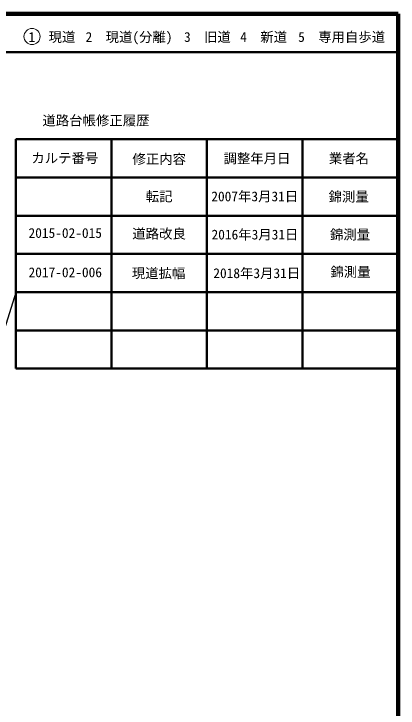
# Model space of a CAD drawing. Units: millimetres on the paper, enlarged 1000 times. Extents: x 40000 to 680000, y 20000 to 380000.
# Drawn here: x 579500 to 680000, y 198357 to 380000 of the extents above; entities that cross this region are included whole.
import ezdxf
from ezdxf.enums import TextEntityAlignment as Align

# ---------------------------------------------------------------- set-up
doc = ezdxf.new("R2010")
doc.units = ezdxf.units.MM
doc.header["$LTSCALE"] = 1000
doc.linetypes.add('LONG_DASHED_DOTTED', pattern=[15.25, 12, -1.5, 0.25, -1.5])
for name, color, linetype, lineweight in [('M-BMK-LINE', 2, 'LONG_DASHED_DOTTED', 25), ('M-TTL', 2, 'Continuous', 140), ('M-TTL-FRAM', 2, 'Continuous', 50), ('M-TTL-LINE', 7, 'Continuous', 50), ('M-TTL-TXT', 7, 'Continuous', 13)]:
    doc.layers.add(name, color=color, linetype=linetype, lineweight=lineweight)
doc.styles.add('ＭＳ ゴシック', font='')
doc.styles.get('ＭＳ ゴシック').set_extended_font_data('MS Gothic')

msp = doc.modelspace()

# ---------------------------------------------------------------- linework, layer by layer
at = {"layer": 'M-BMK-LINE'}
msp.add_line((580053, 307397), (564956, 257770), dxfattribs=at)
at = {"layer": 'M-TTL'}
for p, q in [((680000, 380000), (40000, 380000)), ((680000, 20000), (680000, 380000))]:
    msp.add_line(p, q, dxfattribs=at)
at = {"layer": 'M-TTL-FRAM'}
for p, q in [((580000, 347197), (580000, 287197)), ((580000, 347197), (680000, 347197)), ((580000, 287197), (680000, 287197))]:
    msp.add_line(p, q, dxfattribs=at)
at = {"layer": 'M-TTL-LINE'}
for p, q in [((40000, 370000), (680000, 370000)), ((605000, 347197), (605000, 287197)), ((630000, 347197), (630000, 287197)), ((655000, 347197), (655000, 287197)), ((580000, 337197), (680000, 337197)), ((580000, 327197), (680000, 327197)), ((580000, 317197), (680000, 317197)), ((580000, 307197), (680000, 307197)), ((580000, 297197), (680000, 297197))]:
    msp.add_line(p, q, dxfattribs=at)
at = {"layer": 'M-TTL-TXT'}
msp.add_circle((584245, 374078), 2102, dxfattribs=at)

# ---------------------------------------------------------------- texts
at = {"layer": 'M-TTL-TXT', "style": 'ＭＳ ゴシック'}
for s, p in [('1\u3000現道', (589448, 373958)), ('2\u3000現道(分離)', (609619, 373958)), ('3\u3000旧道', (630121, 373958)), ('4\u3000新道', (644824, 373958)), ('5\u3000専用自歩道', (665228, 373958)), ('道路台帳修正履歴', (600968, 352113)), ('カルテ番号', (592839, 342277)), ('修正内容', (617509, 342023)), ('調整年月日', (643089, 342197)), ('業者名', (667134, 342197)), ('転記', (617500, 332245)), ('2007年3月31日', (642500, 332245)), ('錦測量', (667077, 332189)), ('2015-02-015', (592935, 322678)), ('道路改良', (617459, 322495)), ('2016年3月31日', (642562, 322262)), ('錦測量', (667431, 322262)), ('2017-02-006', (592938, 312384)), ('現道拡幅', (617343, 312152)), ('2018年3月31日', (643026, 312152)), ('錦測量', (667548, 312501))]:
    msp.add_text(s, height=2566, dxfattribs=at).set_placement(p, align=Align.MIDDLE_CENTER)

doc.saveas('drawing.dxf')
